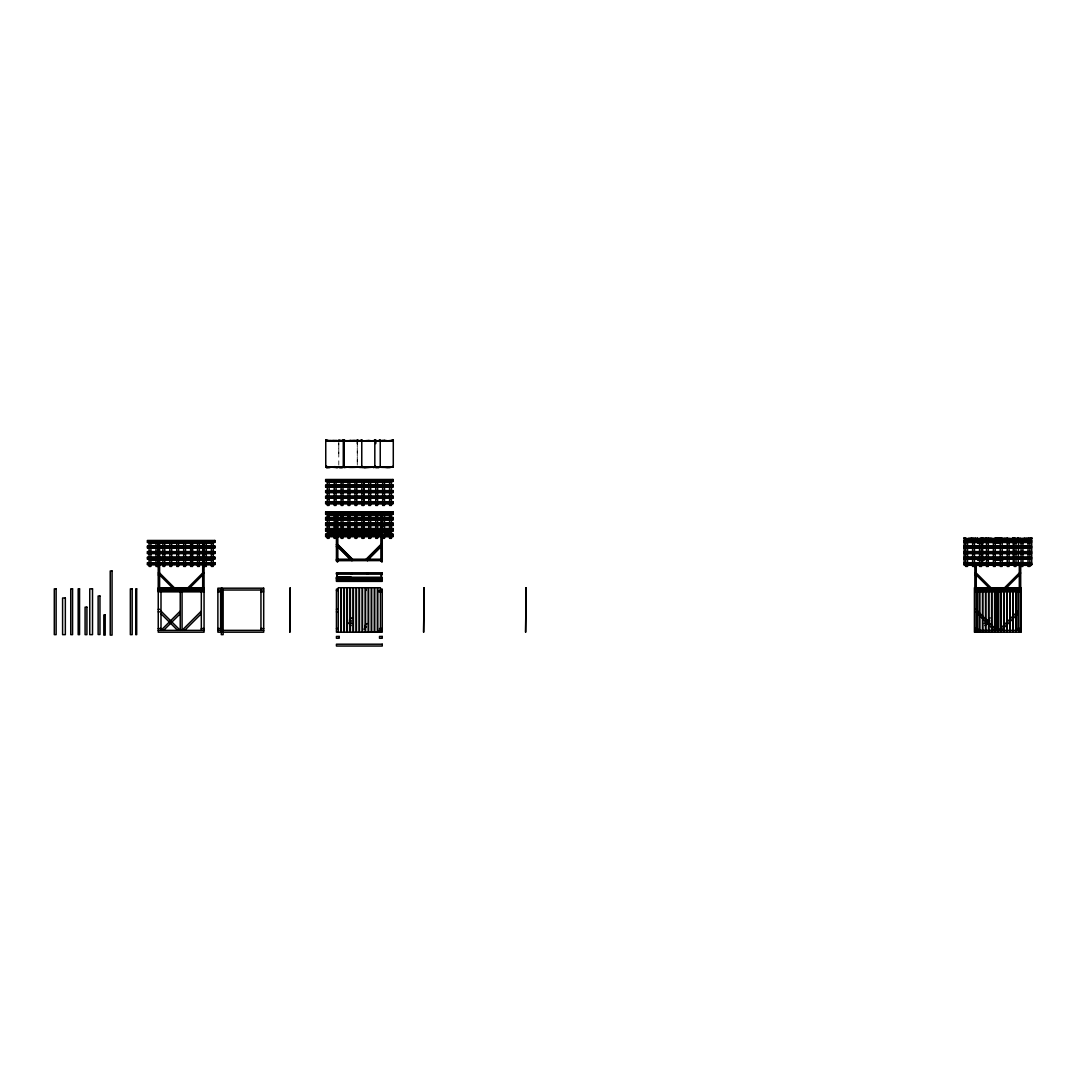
<?xml version="1.0" encoding="UTF-8"?>
<svg xmlns="http://www.w3.org/2000/svg" width="1086" height="1086" viewBox="0 0 1086 1086"><rect width="100%" height="100%" fill="white"/><g stroke="black" fill="none" stroke-linecap="round" stroke-linejoin="round"><path stroke-width="0.75" stroke-dasharray="5 3.75" d="M338.791 453.609L338.791 440.034M357.28 464.767L357.267 443.264L357.267 465.079M338.791 443.332L338.791 464.767"/><path stroke-width="1.5" d="M341.683 466.994L339.47 467.604L338.791 466.423L340.352 467.686L344.221 466.804L344.221 439.966L341.914 440.902L338.791 440.034L339.47 441.215L342.85 441.215M344.221 466.342L343.244 467.251M344.221 466.736L341.628 467.523M375.742 440.346L374.914 441.269L368.928 440.482A7.982 6.326 0 0 0 368.656 440.74L362.697 440.902L361.774 439.966L361.76 466.804C359.955 467.211 353.398 467.319 354.986 467.211C357.593 466.627 360.185 468.161 363.389 467.156C369.036 468.12 374.086 466.423 378.96 467.523M393.281 440.034C389.426 441.079 385.951 440.848 381.973 440.482A7.982 6.326 0 0 0 381.688 440.74C379.381 440.957 376.706 441.486 374.819 439.966L374.819 466.804C380.738 467.414 387.363 467.835 393.281 466.804L393.281 439.966L390.688 440.753M393.281 466.342L388.109 467.672L381.973 466.871A7.982 6.326 0 0 0 381.688 467.116L375.661 467.591L374.819 466.736M393.281 466.736L389.616 467.645L388.774 466.79L392.426 467.197L393.281 466.423M977.224 538.276L978.079 539.077L982.64 537.814L982.64 564.666M982.64 538.208C981.595 539.661 979.898 537.828 978.486 538.995M988.871 538.344L992.115 539.104L995.686 537.814L994.83 539.063L990.853 538.127L989.17 539.118L986.129 538.235L982.558 539.063L981.717 538.208M999.649 565.127C994.423 563.919 986.807 566.227 982.64 564.204C981.866 566.865 974.454 564.068 979.002 565.195M995.686 564.584L994.762 565.534L991.64 564.869M1007.455 564.666C1014.786 564.829 1023.121 566.091 1031.7 564.204L1031.021 565.453L1027.451 565.277M1031.7 564.584L1031.021 565.412L1028.971 565.073M344.221 440.034C341.33 441.133 333.008 440.577 332.628 440.74A7.982 6.326 0 0 1 332.913 440.482L337.054 440.482A7.982 6.326 0 0 1 337.339 440.74L341.764 440.699M344.221 466.423C338.275 468.297 331.447 467.211 325.759 466.423M361.76 440.034L360.267 440.414L361.434 440.753M361.76 466.423L359.452 467.292L357.28 466.423M380.236 440.427L378.091 440.862L380.236 440.034L380.236 466.804L378.349 467.428M380.236 466.423L379.557 467.211M982.64 537.896C980.617 540.014 976.613 538.317 981.364 538.602M1000.179 537.896L996.025 538.602M995.699 537.896C1007.374 539.321 1020.08 538.873 1031.7 538.276M1000.179 564.666L999.5 565.453L994.287 565.141M1018.654 538.276L1017.799 539.077L1013.238 537.896M1031.442 538.249C1028.021 538.439 1029.012 539.063 1031.7 537.896M1018.654 564.272L1015.193 564.896M357.009 440.4C357.674 440.617 362.262 441.283 357.28 440.034M982.382 538.249L977.224 539.145L975.472 538.344M964.083 562.711L1031.469 562.711L1031.469 564.747L1029.066 564.761M361.502 467.224C355.38 467.061 349.081 468.202 343.285 466.342M982.396 564.706L978.486 564.991M964.843 565.032L964.178 564.204L964.843 565.073L970.056 564.679L972.228 565.534L975.472 564.72A7.982 6.326 0 0 1 975.757 564.978L979.07 565.1M187.973 587.743L202.688 573.014L204.059 573.014M189.914 587.743L202.688 574.969M180.235 611.106L160.999 630.355L160.999 591.856M163.592 630.355L180.235 613.699M201.317 611.106L182.068 630.355L182.068 591.856M184.661 630.355L201.317 613.699M366.172 559.209L380.887 544.493L382.258 544.493M368.113 559.209L380.887 546.434M349.38 620.16L351.647 617.893M348.918 623.215L351.307 620.839M364.801 625.821L367.068 623.554M364.054 629.161L366.43 626.785M1004.591 587.743L1019.306 573.014L1020.691 573.014M1006.532 587.743L1019.306 574.969M984.405 623.554L990.065 617.893M984.961 625.59L989.726 620.839M1017.935 611.106L998.686 630.355L998.686 591.856M1001.278 630.355L1017.935 613.699M979.355 565.263L975.635 565.507L973.708 564.53M376.666 441.133L386.114 440.482A7.982 6.326 0 0 1 386.399 440.74L390.824 440.699M376.666 467.523L378.485 467.211M1020.351 565.087C1017.935 564.109 1015.369 565.833 1013.238 564.666L1013.238 537.814L1017.27 538.873M1015.193 565.277L1008.365 564.706M330.008 440.658L326.614 441.228L325.759 440.427L330.008 441.038M343.285 440.346C346.678 441.554 350.669 440.482 354.24 440.509C358.937 440.712 352.475 441.554 350.452 440.482A7.982 6.326 0 0 0 350.167 440.74L342.945 441.133M361.529 441.038L368.575 440.482A7.982 6.326 0 0 1 368.86 440.74C371.738 442.07 377.236 437.848 375.742 443.645M378.946 440.93C375.267 441.215 371.385 440.631 367.747 440.848C364.964 440.156 356.751 442.708 357.267 439.966L357.28 443.332M361.529 467.048L368.575 466.871A7.982 6.326 0 0 1 368.86 467.116C374.751 467.428 380.426 467.401 386.114 466.871A7.982 6.326 0 0 1 386.399 467.116C391.788 466.709 381.539 467.781 379.652 466.871M968.21 538.873L964.843 539.077L964.178 538.276L968.427 538.9M968.427 565.277L964.843 565.453L964.178 564.666M1004.224 538.493L1007.075 538.588A7.982 6.326 0 0 1 1007.346 538.33M1004.129 538.968L1000.192 537.814L1000.315 566.417L1002.161 566.417L1002.147 540.828M981.174 565.521C985.586 565.331 989.889 564.774 993.866 565.263M999.174 538.507C1007.876 538.778 1016.184 539.294 1024.532 538.344M999.948 565.277L997.491 565.277M1020.351 565.48L1014.609 565.073M1017.487 565.277L1016.7 565.277M1000.192 564.584C1005.324 566.376 1010.156 564.299 1015.98 565.331M979.911 565.277L979.11 565.277M337.705 467.265L341.723 467.211L340.067 467.129M338.058 466.966L337.203 467.645L333.008 466.817A7.982 6.326 0 0 0 332.628 467.116L326.614 467.604L325.759 466.804L325.759 439.966C326.669 440.902 333.836 441.242 330.293 440.807M976.395 565.304L971.332 564.72A7.982 6.326 0 0 0 971.06 564.978L969.336 565.141M973.07 565.236L967.64 565.277M986.115 565.236L981.717 564.204M1004.604 565.236C1001.889 564.476 999.934 565.114 997.477 564.815M1008.365 565.087L1014.025 564.639L1014.243 565.399M325.759 440.034L333.904 441.31L342.945 440.753M343.135 440.563C345.457 440.156 347.737 441.568 350.099 440.482A7.982 6.326 0 0 1 350.384 440.74L356.439 441.269L355.651 440.889M361.624 440.563L363.946 440.848M329.9 467.523L326.424 467.564L325.759 466.736M361.434 441.133L359.656 441.201L360.321 440.889M389.127 441.133L392.603 441.174L393.281 440.346L392.426 441.228L386.263 441.269L384.24 440.251L382.978 441.31L378.96 440.753M379.041 440.468L377.942 441.296L374.819 440.034M968.522 538.425L978.418 538.71M968.522 538.805L971.06 538.588A7.982 6.326 0 0 1 971.332 538.33M981.568 538.425L999.174 538.9M981.364 538.995L971.332 538.344M981.568 538.805L988.518 538.344M999.853 538.995C998.686 537.475 996.731 539.742 995.699 538.276M1000.043 538.805L1007.007 538.344M981.269 565.453L979.545 565.331M1027.668 538.873L1021.397 539.158L1017.65 538.235L1014.093 539.077L1013.238 538.276L1016.7 538.9M1017.582 538.425L1020.121 538.588A7.982 6.326 0 0 1 1020.392 538.33M987.731 565.1L988.518 564.72A7.982 6.326 0 0 1 988.803 564.978L993.133 564.842M987.731 565.48L988.586 564.978A7.982 6.326 0 0 1 988.871 564.72L991.64 565.263M339.959 440.685C336.361 441.432 333.511 440.454 329.981 440.468M996.867 565.304L995.686 564.204M965.318 565.304L964.178 564.584M343.366 440.835L344.221 440.427L340.094 440.93M379.258 440.482L389.25 441.025M378.661 467.184L374.819 466.423M1013.917 538.276L1010.156 538.629M342.755 467.659L334.787 466.641L330.687 467.333M1017.46 538.71L1018.654 537.896L1018.166 564.801M979.002 564.815L976.938 565.141M1007.36 538.344L1010.034 538.778M1020.392 538.344C1022.55 539.213 1030.668 538.045 1024.817 538.588A7.982 6.326 0 0 0 1024.546 538.33M1018.166 565.195L1020.121 564.978A7.982 6.326 0 0 1 1020.392 564.72L1024.532 564.72A7.982 6.326 0 0 1 1024.817 564.978L1027.356 565.195M1022.455 564.951L1027.641 565.453M359.561 441.269L357.28 440.427M1001.808 564.625L1003.993 564.883M1001.808 565.019L1007.075 564.978A7.982 6.326 0 0 1 1007.346 564.72M377.249 467.184L374.819 466.342M357.213 466.804L355.638 467.156M377.209 440.889L374.819 440.427L378.132 440.821L363.498 440.753M975.635 565.114L973.708 564.91M336.443 577.25L382.258 577.25L382.258 581.377L336.443 581.377L336.443 577.25L351.185 577.168M325.651 479.836L393.051 479.836M327.28 480.935L391.422 480.935M325.651 481.152L393.051 481.152M327.28 481.641L329.112 481.641M334.203 481.641L336.036 481.641M341.126 481.641L342.959 481.641M348.049 481.641L349.882 481.641M354.973 481.641L356.805 481.641M361.882 481.641L363.715 481.641M368.806 481.641L370.638 481.641M375.729 481.641L377.561 481.641M382.652 481.641L384.485 481.641M389.589 481.641L391.422 481.641M328.963 482.306L391.422 482.306M325.651 485.401L393.051 485.401M325.651 486.718L393.051 486.718M325.651 490.967L393.051 490.967M325.651 492.284L393.051 492.284M325.651 496.519L393.051 496.519M325.651 497.836L393.051 497.836M327.28 498.583L329.112 498.583M334.203 498.583L336.063 498.583M341.126 498.583L342.959 498.583M348.049 498.583L349.882 498.583M354.973 498.583L356.805 498.583M361.882 498.583L363.715 498.583M368.806 498.583L370.665 498.583M375.729 498.583L377.561 498.583M382.652 498.583L384.485 498.583M389.589 498.583L391.422 498.583M325.651 502.085L393.051 502.085M325.651 503.402L393.051 503.402M327.28 504.338L329.112 504.338M334.203 504.338L336.063 504.338M341.126 504.338L342.959 504.338M348.049 504.338L349.882 504.338M354.973 504.338L356.805 504.338M361.882 504.338L363.715 504.338M368.806 504.338L370.665 504.338M375.729 504.338L377.561 504.338M382.652 504.338L384.485 504.338M389.589 504.338L391.422 504.338M325.651 512.185L393.051 512.185M325.651 512.388L393.051 512.388M325.651 512.755L393.051 512.755M327.28 513.841L391.422 513.841M325.651 514.072L393.051 514.072M328.963 514.655L382.258 514.764M384.675 514.655L391.422 514.655M328.963 515.212L391.422 515.212M381.254 517.384L325.651 517.384L325.651 519.99L393.051 519.99L393.051 517.384L384.634 517.384M325.651 517.75L393.051 517.954M325.651 518.307L393.051 518.307M325.651 519.624L393.051 519.624M381.254 522.95L325.651 522.95L325.651 525.556L393.051 525.556L393.051 522.95L384.634 522.95M325.651 523.303L381.254 523.303M384.634 523.303L393.051 523.303M325.651 523.506L393.051 523.506M325.651 523.873L393.051 523.873M325.651 525.19L393.051 525.19M381.254 528.502L325.651 528.502L325.651 531.108L393.051 531.108L393.051 528.502L384.634 528.502M325.651 528.868L381.254 528.868M384.634 528.868L393.051 528.868M325.651 529.072L393.051 529.072M325.651 529.439L393.051 529.439M389.684 530.552L393.051 530.552M325.651 530.755L393.051 530.755M327.28 531.502L329.112 531.502M334.203 531.502L336.036 531.502M341.126 531.502L342.959 531.502M348.049 531.502L349.882 531.502M354.973 531.502L356.805 531.502M361.882 531.502L363.715 531.502M368.806 531.502L370.638 531.502M375.729 531.502L377.561 531.502M382.652 531.502L384.485 531.502M389.589 531.502L391.422 531.502M328.963 531.719L382.258 531.719M384.675 531.719L391.422 531.719M328.963 532.167L391.422 532.167M381.254 534.068L325.651 534.068L325.651 536.674L393.051 536.674L393.051 534.068L384.634 534.068M325.651 534.434L381.254 534.434M384.634 534.434L393.051 534.434M325.651 534.638L393.051 534.638M325.651 534.991L393.051 534.991M325.651 536.104L381.254 536.104M384.634 536.104L393.051 536.104M325.651 536.308L393.051 536.308M327.28 537.244L329.112 537.244M334.203 537.244L336.063 537.244M341.126 537.244L342.959 537.244M348.049 537.244L349.882 537.244M354.973 537.244L356.805 537.244M361.882 537.244L363.715 537.244M368.806 537.244L370.665 537.244M375.729 537.244L377.561 537.244M382.652 537.244L384.485 537.244M389.589 537.244L391.422 537.244M334.203 537.774L336.063 537.774M368.806 537.774L370.665 537.774M389.589 537.774L391.422 537.774M964.083 540.461L1031.469 540.461L1031.469 542.511L964.083 542.511M147.452 540.828L214.852 540.828M964.083 540.828L1031.469 540.828M149.081 541.914L213.223 541.914M965.698 541.914L1019.727 541.914M1024.79 541.914L1029.854 541.914M147.452 542.145L214.852 542.145M964.083 542.145L1031.469 542.145M150.764 543.299L213.223 543.299M977.522 543.299L982.586 543.299M994.396 543.299L999.459 543.299M336.443 544.493L337.814 544.493L352.543 559.209M336.443 544.941L337.814 544.941L352.543 559.657L350.588 559.657L337.814 546.882L336.443 546.882M382.258 544.941L380.887 544.941L366.172 559.657L368.113 559.657L380.887 546.882L382.258 546.882M964.083 546.027L1031.469 546.027L1031.469 548.063L964.083 548.063M147.452 546.394L214.852 546.394M336.443 546.434L337.814 546.434L350.588 559.209M964.083 546.394L1031.469 546.394M147.452 547.711L214.852 547.711M964.083 547.711L1031.469 547.711M964.083 551.593L1031.469 551.593L1031.469 553.629L964.083 553.629M147.452 551.946L214.852 551.946M964.083 551.946L1031.469 551.946M147.452 553.263L214.852 553.263M964.083 553.263L1031.469 553.263M964.083 557.145L1031.469 557.145L1031.469 559.195L964.083 559.195M147.452 557.512L214.852 557.512M964.083 557.512L1031.469 557.512M147.452 558.828L214.852 558.828M964.083 558.828L1031.469 558.828M336.443 559.209L382.258 559.209M149.081 559.575L150.913 559.575M156.004 559.575L157.837 559.575M162.927 559.575L164.76 559.575M169.85 559.575L171.683 559.575M176.76 559.575L178.593 559.575M183.683 559.575L185.516 559.575M190.607 559.575L192.439 559.575L192.466 566.417L190.607 566.417L190.607 540.828M197.53 559.575L199.362 559.575M204.453 559.575L206.286 559.575M211.39 559.575L213.223 559.575M986.468 559.575L988.301 559.575M336.443 559.657L337.814 559.657M380.887 559.657L382.258 559.657M150.764 560.24L213.223 560.24M336.443 560.227L382.258 560.227M977.522 560.24L984.269 560.24M994.396 560.24L1002.84 560.24M336.443 560.688L382.258 560.593M147.452 563.077L214.852 563.077M964.083 563.077L1031.469 563.077M147.452 564.394L214.852 564.394M964.083 564.394L1031.469 564.394M1031.469 564.747L964.083 564.747L964.178 537.814L967.748 538.995M149.081 565.331L150.913 565.331M156.004 565.331L157.85 565.331M162.927 565.331L164.76 565.331M169.85 565.331L171.683 565.331M176.76 565.331L178.62 565.331M183.683 565.331L185.516 565.331M190.607 565.331L192.466 565.331M197.53 565.331L199.362 565.331M204.453 565.331L206.286 565.331M211.39 565.331L213.223 565.331M965.698 565.331L967.531 565.331M972.676 565.399L974.481 565.331M986.468 565.331L988.301 565.331M993.391 565.331L995.238 565.331M1000.315 565.331L1002.188 565.399M1009.07 565.331L1005.134 564.883M1021.071 565.331L1022.903 565.331M1028.021 565.331L1029.854 565.331M157.85 563.675L157.85 566.417L156.004 566.417L156.004 540.828M986.468 566.417L988.314 566.417L988.314 540.828M158.244 573.014L159.615 573.014L174.344 587.743M974.861 573.014L976.246 573.014L990.961 587.743M336.443 573.693L337.814 573.693M158.244 574.969L159.615 574.969L172.389 587.743M974.861 574.969L976.246 574.969L989.02 587.743M336.443 578.159L382.258 578.159M336.443 578.621L382.258 578.621M336.443 579.992L382.258 579.992M158.244 587.743L204.059 587.743M158.244 588.653L202.43 588.653M974.861 588.653L976.246 588.653M984.69 588.653L989.59 588.653M1014.134 588.653L1017.419 588.653M158.244 589.114L204.059 589.114M338.275 589.114L336.443 589.114L336.443 632.188L382.258 632.188L382.258 589.114L380.426 589.114M974.861 589.114L1020.691 589.114M158.244 590.024L202.43 590.024M217.879 590.024L263.694 590.024M158.244 590.485L204.059 590.485M336.443 590.485L338.275 590.485M378.987 590.485L382.258 590.485M974.861 590.485L1020.691 590.485M158.244 590.947L202.43 590.947M158.244 591.856L204.059 591.856M217.879 591.856L220.621 591.856M260.952 591.856L263.694 591.856M378.987 591.856L382.258 591.856M974.861 591.856L1020.691 591.856M158.244 609.273L159.615 609.273M336.443 609.273L337.814 609.273M974.861 609.273L976.246 609.273M158.244 611.866L159.615 611.866M336.443 611.866L337.814 611.866M974.861 611.866L976.246 611.866M158.244 628.522L160.999 628.522M201.317 628.522L204.059 628.522M217.879 628.522L220.621 628.522M260.952 628.522L263.694 628.522M336.443 628.522L337.814 628.522M379.516 628.522L382.258 628.522M974.861 628.522L977.617 628.522M1017.935 628.522L1020.691 628.522M158.244 630.355L204.059 630.355M217.879 630.355L263.694 630.355M378.987 630.355L382.258 630.355M974.861 630.355L1020.691 630.355M355.869 466.899C353.887 467.754 352.38 466.844 350.452 466.871A7.982 6.326 0 0 0 350.167 467.116L341.683 467.251L354.036 467.116L350.466 467.197A7.982 6.326 0 0 0 350.099 466.858L344.14 467.591L343.285 466.736L343.285 439.966L345.47 440.848M345.009 440.753L355.841 440.536M329.52 467.279L325.759 466.342M1005.134 564.489L1007.007 564.72A7.982 6.326 0 0 1 1007.279 564.978M1022.374 564.503L1024.885 565.426L1027.668 564.869M1027.858 538.656L1028.713 538.276L1027.546 538.602M978.296 538.805L977.468 538.317M967.748 538.602L974.929 538.588L965.02 538.67L964.178 537.896M976.843 564.706L978.513 564.788M994.287 564.747L995.93 565.277M1017.487 538.534L1016.808 538.602M343.067 441.065L341.533 441.038M1010.034 538.398L1007.279 538.588A7.982 6.326 0 0 0 1007.007 538.33M1010.129 538.873L1013.442 539.077L1014.161 538.208M995.835 538.805L988.803 538.588A7.982 6.326 0 0 0 988.532 538.33M985.518 564.883L982.246 565.277M972.472 564.883L969.201 565.277M330.782 467.048L337.054 466.871A7.982 6.326 0 0 1 337.339 467.116L340.176 467.021M1027.451 538.507L1031.021 539.036L1031.7 537.814L1031.7 564.666M978.608 538.493L975.757 538.588A7.982 6.326 0 0 0 975.486 538.33M977.617 611.106L996.853 630.355L996.853 591.856M977.617 613.699L994.274 630.355M349.38 621.287L351.647 623.554M348.715 623.215L351.09 625.59M160.999 611.106L180.235 630.355L180.235 591.856M160.999 613.699L177.642 630.355M1013.713 565.29L1013.238 564.584M982.192 565.29L981.717 537.814L982.558 538.67L988.586 538.588A7.982 6.326 0 0 1 988.871 538.33M361.774 466.342L364.285 467.645L375.702 466.804L373.557 467.618L372.43 466.709L368.928 466.871A7.982 6.326 0 0 0 368.656 467.116L362.629 467.591L361.774 466.736M1029.854 540.828L1029.854 566.417L1028.021 566.417L1028.021 540.828M1022.931 540.828L1022.903 566.417L1021.071 566.417L1021.071 540.828M1020.691 563.485L1020.691 632.188M1019.306 563.485L1019.306 587.743M1018.858 587.743L1018.858 632.188M1017.935 591.856L1017.935 630.355M1016.102 587.743L1016.102 632.188M1015.98 540.828L1016.007 566.417L1014.148 566.417L1014.148 540.828M1015.817 587.743L1015.817 632.188M1013.075 587.743L1013.075 632.188M1012.966 589.114L1012.966 590.485M1012.79 587.743L1012.79 632.188M1011.595 589.114L1011.595 590.485M1010.048 587.743L1010.048 632.188M1009.763 587.743L1009.763 632.188M1009.07 540.828L1009.084 566.417L1007.238 566.417L1007.238 540.828M1007.007 587.743L1007.007 632.188M1006.722 587.743L1006.722 632.188M1005.717 589.114L1005.717 590.485M1004.346 589.114L1004.346 590.485M1003.98 587.743L1003.98 632.188M1003.695 587.743L1003.695 632.188M1000.953 587.743L1000.953 632.188M1000.668 587.743L1000.668 632.188M998.468 589.114L998.468 590.485M997.912 587.743L997.912 632.188M997.64 587.743L997.64 632.188M997.084 589.114L997.084 590.485M995.224 540.828L995.224 566.417L993.391 566.417L993.391 540.828M994.885 587.743L994.885 632.188M994.6 587.743L994.6 632.188M991.857 587.743L991.857 632.188M991.572 587.743L991.572 632.188M991.206 589.114L991.206 590.485M989.835 589.114L989.835 590.485M988.83 587.743L988.83 632.188M988.545 587.743L988.545 632.188M986.482 540.828L986.482 566.417M985.789 587.743L985.789 632.188M985.504 587.743L985.504 632.188M983.957 589.114L983.957 590.485M982.762 587.743L982.762 632.188M982.586 589.114L982.586 590.485M982.477 587.743L982.477 632.188M981.405 540.828L981.405 542.62M981.405 565.331L981.405 566.417L979.545 566.417L979.545 540.828M981.377 540.828L981.377 566.417M979.735 587.743L979.735 632.188M979.45 587.743L979.45 632.188M977.617 591.856L977.617 630.355M976.694 587.743L976.694 632.188M976.246 564.571L976.246 587.743M974.861 563.485L974.861 632.188M974.454 540.828L974.481 566.417L972.622 566.417L972.622 540.828M967.531 540.828L967.531 566.417L965.698 566.417L965.698 540.828M391.422 479.836L391.422 505.424L389.589 505.424L389.589 479.836M391.422 512.185L391.422 538.344L389.589 538.344L389.589 512.185M384.512 479.836L384.485 505.424L382.652 505.424L382.652 479.836M384.485 512.185L384.512 538.344L382.652 538.344L382.652 512.185M382.258 515.212L382.258 529.941M382.258 532.167L382.258 561.041L380.887 561.041L380.887 514.764M381.96 559.616L381.96 560.783L381.2 559.616M381.96 560.987L381.96 562.154L381.2 560.987M381.96 574.263L381.96 573.096L381.2 574.263M380.887 577.25L380.887 578.159M380.426 578.621L380.426 579.992M380.426 632.188L380.426 587.743L377.684 587.743L377.684 632.188M377.589 479.836L377.589 505.424L375.729 505.424L375.729 479.836M377.561 512.185L377.589 538.344L375.729 538.344L375.729 512.185M377.399 632.188L377.399 587.743L374.656 587.743L374.656 632.188M374.548 578.621L374.548 579.992M374.371 632.188L374.371 587.743L371.616 587.743L371.616 632.188M373.177 578.621L373.177 579.992M371.344 632.188L371.344 587.743L368.588 587.743L368.588 632.188M370.638 479.836L370.638 505.424L368.806 505.424L368.806 479.836M370.638 512.185L370.638 538.344L368.806 538.344L368.806 512.185M368.303 632.188L368.303 587.743L365.561 587.743L365.561 632.188M367.53 559.616L367.53 560.783L366.769 559.616M367.53 574.263L367.53 573.096L366.769 574.263M367.299 578.621L367.299 579.992M365.928 578.621L365.928 579.992M365.928 589.114L365.928 590.485M365.276 632.188L365.276 587.743L362.52 587.743L362.52 632.188M363.742 479.836L363.742 480.935M363.742 481.478L363.742 505.424L361.882 505.424L361.882 479.836M363.742 513.814L363.742 538.344L361.882 538.344L361.882 512.185M363.715 479.836L363.715 505.424M363.715 512.185L363.715 538.344M362.249 632.188L362.249 587.743L359.493 587.743L359.493 632.188M360.036 578.621L360.036 579.992M359.208 632.188L359.208 587.743L356.466 587.743L356.466 632.188M358.665 578.621L358.665 579.992M356.805 479.836L356.805 505.424L354.973 505.424L354.986 479.836M356.805 512.185L356.819 538.344L354.973 538.344L354.973 512.185M356.181 632.188L356.181 587.743L353.439 587.743L353.439 632.188M353.154 632.188L353.154 587.743L350.398 587.743L350.398 632.188M352.787 578.621L352.787 579.992M351.945 559.616L351.945 560.783L351.185 559.616M351.945 574.263L351.945 573.096L351.185 574.263M351.416 578.621L351.416 579.992M350.126 632.188L350.126 587.743L347.371 587.743L347.371 632.188M349.882 479.836L349.896 505.424L348.049 505.424L348.049 479.836M349.882 512.185L349.896 538.344L348.049 538.344L348.049 512.185M347.086 632.188L347.086 587.743L344.343 587.743L344.343 632.188M345.538 578.621L345.538 579.992M344.153 578.621L344.153 579.992M344.058 632.188L344.058 587.743L341.303 587.743L341.303 632.188M342.972 479.836L342.972 505.424L341.126 505.424L341.126 479.836M342.959 512.185L342.959 538.344L341.126 538.344L341.126 512.185M341.031 632.188L341.031 587.743L338.275 587.743L338.275 632.188M338.275 578.621L338.275 579.992M337.814 514.764L337.814 561.041L336.443 561.041L336.443 532.167M337.814 577.25L337.814 578.159M337.515 559.616L337.515 560.783L336.755 559.616M337.515 560.987L337.515 562.154L336.755 560.987M337.515 574.263L337.515 573.096L336.755 574.263M336.443 514.764L336.443 529.941M336.036 479.836L336.063 505.424L334.203 505.424L334.203 479.836M336.036 512.185L336.063 538.344L334.203 538.344L334.203 512.185M329.112 479.836L329.112 505.424L327.28 505.424L327.28 479.836M329.112 512.185L329.112 538.344L327.28 538.344L327.28 512.185M260.952 590.024L260.952 630.355M221.625 632.188L221.625 587.743L221.164 632.188M220.621 590.024L220.621 630.355M213.223 540.828L213.223 566.417L211.39 566.417L211.39 540.828M206.286 540.828L206.313 566.417L204.453 566.417L204.453 540.828M204.059 543.299L204.059 558.014M204.059 560.24L204.059 632.188L158.244 632.188L158.244 560.24M202.688 543.299L202.688 587.743M202.227 589.114L202.227 590.485M201.317 591.856L201.317 630.355M199.362 540.828L199.362 566.417L197.53 566.417L197.53 540.828M196.349 589.114L196.349 590.485M194.978 589.114L194.978 590.485M192.466 542.457L192.466 557.24M192.439 540.828L192.439 566.417M189.1 589.114L189.1 590.485M187.715 589.114L187.715 590.485M185.516 540.828L185.543 566.417L183.683 566.417L183.683 540.828M181.837 589.114L181.837 590.485M180.466 589.114L180.466 590.485M178.593 540.828L178.593 566.417L176.76 566.417L176.76 540.828M174.588 589.114L174.588 590.485M173.217 589.114L173.217 590.485M171.683 540.828L171.683 566.417L169.85 566.417L169.85 540.828M167.339 589.114L167.339 590.485M165.954 589.114L165.954 590.485M164.76 540.828L164.76 566.417L162.927 566.417L162.927 540.828M160.076 589.114L160.076 590.485M159.615 543.299L159.615 589.114M158.244 543.299L158.244 558.014M157.85 542.457L157.85 557.24M157.837 540.828L157.837 566.417M150.913 540.828L150.913 566.417L149.081 566.417L149.081 540.828M393.051 479.483L325.651 479.483L325.651 481.519L393.051 481.519L393.051 479.483M393.051 485.035L325.651 485.035L325.651 487.085L393.051 487.085L393.051 485.035M393.051 490.6L325.651 490.6L325.651 492.637L393.051 492.637L393.051 490.6M393.051 496.166L325.651 496.166L325.651 498.202L393.051 498.202L393.051 496.166M393.051 501.718L325.651 501.718L325.651 503.768L393.051 503.768L393.051 501.718M393.051 511.818L325.651 511.818L325.651 514.425L393.051 514.425L393.051 511.818M214.852 540.461L147.452 540.461L147.452 542.511L214.852 542.511L214.852 540.461M214.852 546.027L147.452 546.027L147.452 548.063L214.852 548.063L214.852 546.027M214.852 551.593L147.452 551.593L147.452 553.629L214.852 553.629L214.852 551.593M214.852 557.145L147.452 557.145L147.452 559.195L214.852 559.195L214.852 557.145M214.852 562.711L147.452 562.711L147.452 564.747L214.852 564.747L214.852 562.711M112.062 570.978L110.229 570.978L110.229 635.12L112.062 635.12L112.062 570.978M382.258 572.784L336.443 572.784L336.443 574.155L382.258 574.155L382.258 572.784M337.515 574.467L336.755 575.634L337.515 574.467M381.96 574.467L381.2 575.634L381.96 574.467M290.247 587.743L289.799 632.188L290.247 587.743M424.083 587.743L423.621 632.188L424.083 587.743M526.058 587.743L525.61 632.188L526.058 587.743M1021.139 587.743L974.413 587.743L974.413 632.188L1021.139 632.188L1021.139 587.743M263.694 588.191L217.879 588.191L217.879 632.188L263.694 632.188L263.694 588.191M56.133 588.829L54.3 588.829L54.3 634.645L56.133 634.645L56.133 588.829M72.572 588.829L70.739 588.829L70.739 634.645L72.572 634.645L72.572 588.829M79.549 588.829L78.178 588.829L78.178 634.645L79.549 634.645L79.549 588.829M92.514 588.829L89.758 588.829L89.758 634.645L92.514 634.645L92.514 588.829M132.18 588.829L130.347 588.829L130.347 634.645L132.18 634.645L132.18 588.829M136.687 588.829L135.764 588.829L135.764 634.645L136.687 634.645L136.687 588.829M223.146 588.829L221.313 588.829L221.313 634.645L223.146 634.645L223.146 588.829M99.966 596.01L98.134 596.01L98.134 634.509L99.966 634.509L99.966 596.01M65.336 597.992L62.594 597.992L62.594 634.645L65.336 634.645L65.336 597.992M86.921 607.155L85.088 607.155L85.088 634.645L86.921 634.645L86.921 607.155M105.193 614.961L103.822 614.961L103.822 635.12L105.193 635.12L105.193 614.961M339.199 636.437L336.443 636.437L336.443 638.269L339.199 638.269L339.199 636.437M382.258 636.437L379.516 636.437L379.516 638.269L382.258 638.269L382.258 636.437M382.258 644.202L336.443 644.202L336.443 646.034L382.258 646.034L382.258 644.202"/></g></svg>
